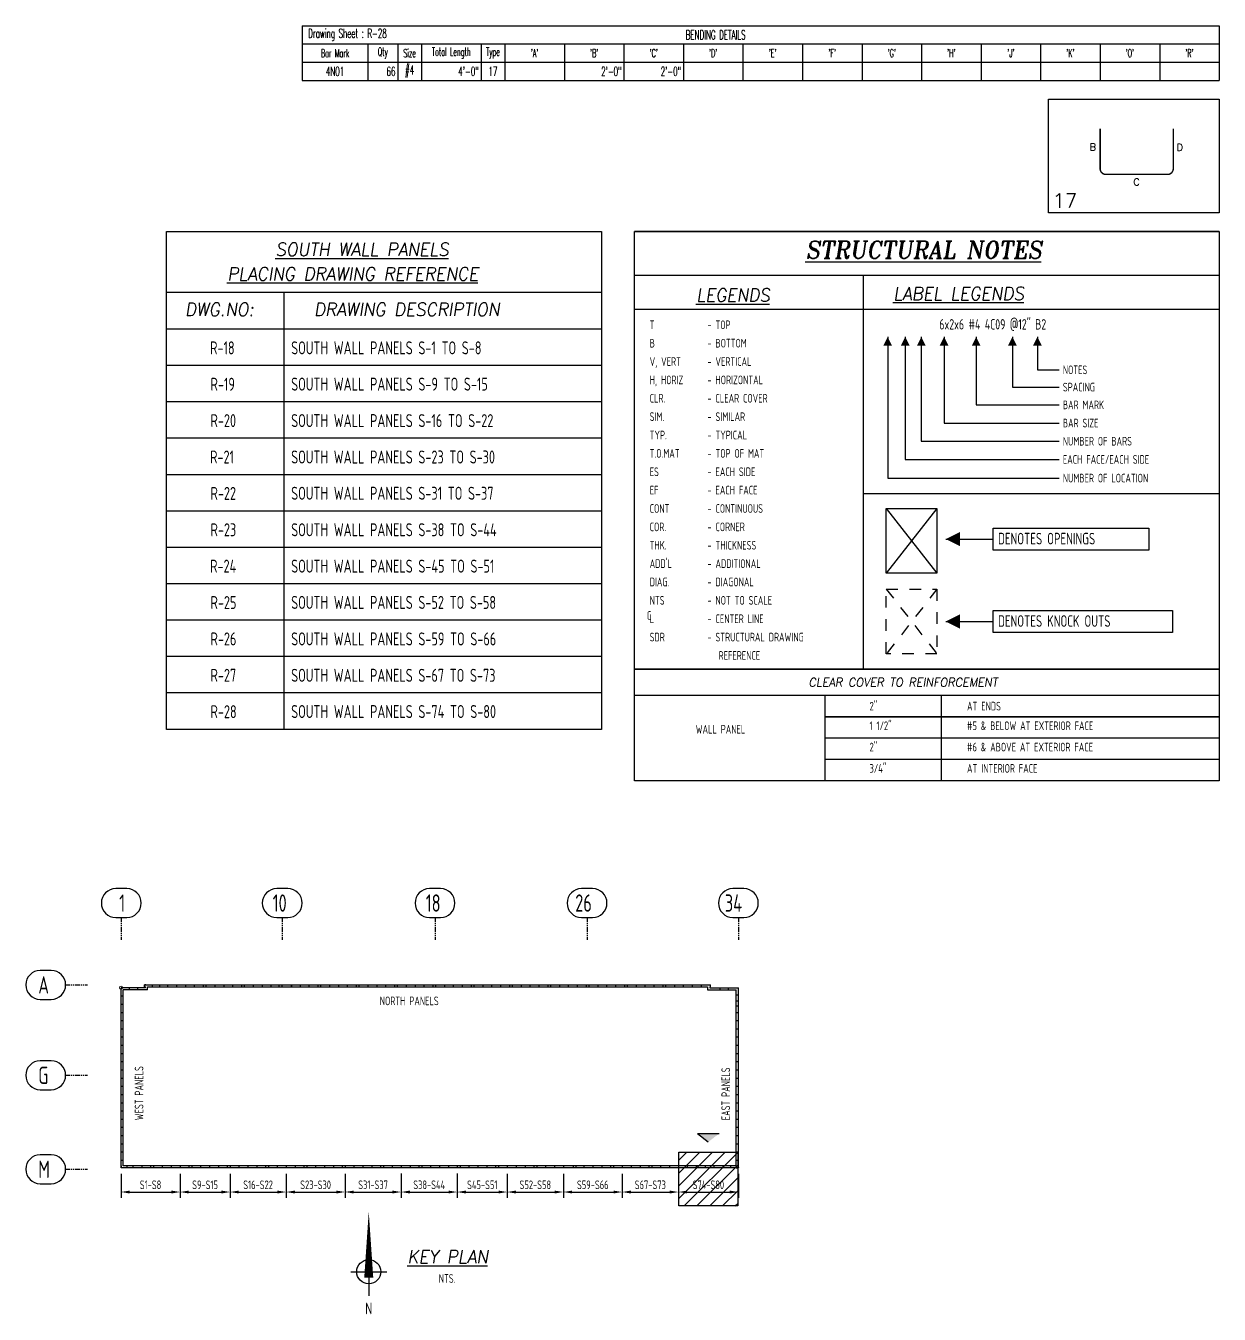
# Model space of a CAD drawing. Header units: inches. Extents: x -3675 to 38568, y -2433 to 4174.
# Drawn here: x 37394.9 to 37704.3, y 439.5 to 773.7 of the extents above; entities that cross this region are included whole.
import ezdxf
from ezdxf.enums import TextEntityAlignment as Align

# ---------------------------------------------------------------- set-up
doc = ezdxf.new("R2010")
doc.units = ezdxf.units.IN
doc.header["$MEASUREMENT"] = 0
doc.linetypes.add('HIDDEN', pattern=[6, 3, -3])
doc.linetypes.add('PHANTOM', pattern=[2.5, 1.25, -0.25, 0.25, -0.25, 0.25, -0.25])
doc.layers.get('0').update_dxf_attribs({"linetype": 'CONTINUOUS'})
doc.layers.get('Defpoints').update_dxf_attribs({"linetype": 'CONTINUOUS'})
for name, color, linetype in [('0-25', 7, 'CONTINUOUS'), ('0-25TEXT', 7, 'CONTINUOUS'), ('0-35', 3, 'CONTINUOUS'), ('0-35TEXT', 3, 'CONTINUOUS'), ('0-50', 10, 'CONTINUOUS'), ('50', 1, 'CONTINUOUS'), ('BAR-LBL', 2, 'CONTINUOUS'), ('BARLIST', 7, 'CONTINUOUS'), ('CADS-BAR-SKETCH', 7, 'CONTINUOUS'), ('GRID', 8, 'PHANTOM'), ('Hatch', 253, 'CONTINUOUS'), ('Hgblock', 7, 'CONTINUOUS'), ('hidden', 7, 'HIDDEN')]:
    doc.layers.add(name, color=color, linetype=linetype)
doc.layers.add('COVER', color=6, linetype='CONTINUOUS', lineweight=0, plot=False)
doc.styles.add('AR', font='ARCHQUIK.shx', dxfattribs={"width": 0.8})
doc.styles.add('ROMANS', font='romans.shx', dxfattribs={"width": 0.57})
doc.styles.add('ROMANT', font='romant')
doc.dimstyles.new('CADS_DIM_48', dxfattribs={"dimscale": 48, "dimtxt": 0.09375, "dimasz": 0.09375, "dimexe": 0.0625, "dimexo": 0.0625, "dimgap": 0.09375, "dimtad": 0, "dimtih": 1, "dimtoh": 1, "dimzin": 1, "dimdsep": 46, "dimlunit": 4, "dimtxsty": 'AR', "dimblk": 'CLOSED', "dimcen": 0.1875, "dimadec": 0, "dimazin": 0, "dimtfac": 1, "dimtofl": 0, "dimtmove": 0, "dimatfit": 1, "dimldrblk": 'DOTBLANK', "dimfxl": 1, "dimtzin": 0, "dimarcsym": 0})

# ---------------------------------------------------------------- blocks, each defined once
blk = doc.blocks.new('leadrblk')
blk.add_lwpolyline([(0, 0, 0, 1, 0), (1, 0, 1, 1, 0)], format="xyseb")
blk = doc.blocks.new('A$C2A293661')
at = {"layer": '0-35TEXT', "style": 'AR', "width": 0.8}
for s, p in [('C', (-0.72, 0.84)), ('L', (0, 0))]:
    blk.add_text(s, height=2.25, dxfattribs=at).set_placement(p)
blk = doc.blocks.new('*D1701')
at = {"layer": '0-35', "color": 0, "lineweight": -2, "transparency": 16777216}
for p, q in [((-80.28, -1.5), (-80.28, -7.75)), ((-64.96, -1.5), (-64.96, -7.75)), ((-78.03, -6.25), (-67.21, -6.25))]:
    blk.add_line(p, q, dxfattribs=at)
at = {"layer": '0-35', "color": 0, "transparency": 16777216}
for points in [[(-78.03, -5.88), (-78.03, -6.63), (-80.28, -6.25)], [(-67.21, -5.88), (-67.21, -6.63), (-64.96, -6.25)]]:
    blk.add_solid(points, dxfattribs=at)
at = {"layer": 'Defpoints', "color": 0, "transparency": 16777216}
for p in [(-80.28, 0), (-64.96, 0), (-64.96, -6.25)]:
    blk.add_point(p, dxfattribs=at)
at = {"layer": '0-35', "color": 0, "transparency": 16777216, "insert": (-72.62, -4.38), "char_height": 2.25, "attachment_point": 5, "style": 'AR'}
blk.add_mtext('S1-S8', dxfattribs=at)
blk = doc.blocks.new('_DotBlank')
at = {"layer": '0-35', "color": 0, "lineweight": -2}
blk.add_line((-0.5, 0), (-1, 0), dxfattribs=at)
blk.add_circle((0, 0), 0.5, dxfattribs=at)
blk = doc.blocks.new('*D1702')
at = {"layer": '0-35', "color": 0, "lineweight": -2, "transparency": 16777216}
for p, q in [((-64.96, -1.5), (-64.96, -7.75)), ((-52, -1.5), (-52, -7.75)), ((-62.71, -6.25), (-54.25, -6.25))]:
    blk.add_line(p, q, dxfattribs=at)
at = {"layer": '0-35', "color": 0, "transparency": 16777216}
for points in [[(-62.71, -5.88), (-62.71, -6.63), (-64.96, -6.25)], [(-54.25, -5.88), (-54.25, -6.63), (-52, -6.25)]]:
    blk.add_solid(points, dxfattribs=at)
at = {"layer": 'Defpoints', "color": 0, "transparency": 16777216}
for p in [(-64.96, 0), (-52, 0), (-52, -6.25)]:
    blk.add_point(p, dxfattribs=at)
at = {"layer": '0-35', "color": 0, "transparency": 16777216, "insert": (-58.48, -4.38), "char_height": 2.25, "attachment_point": 5, "style": 'AR'}
blk.add_mtext('S9-S15', dxfattribs=at)
blk = doc.blocks.new('*D1703')
at = {"layer": '0-35', "color": 0, "lineweight": -2, "transparency": 16777216}
for p, q in [((-52, -1.5), (-52, -7.75)), ((-37.45, -1.5), (-37.45, -7.75)), ((-49.75, -6.25), (-39.7, -6.25))]:
    blk.add_line(p, q, dxfattribs=at)
at = {"layer": '0-35', "color": 0, "transparency": 16777216}
for points in [[(-49.75, -5.88), (-49.75, -6.63), (-52, -6.25)], [(-39.7, -5.88), (-39.7, -6.63), (-37.45, -6.25)]]:
    blk.add_solid(points, dxfattribs=at)
at = {"layer": 'Defpoints', "color": 0, "transparency": 16777216}
for p in [(-52, 0), (-37.45, 0), (-37.45, -6.25)]:
    blk.add_point(p, dxfattribs=at)
at = {"layer": '0-35', "color": 0, "transparency": 16777216, "insert": (-44.73, -4.38), "char_height": 2.25, "attachment_point": 5, "style": 'AR'}
blk.add_mtext('S16-S22', dxfattribs=at)
blk = doc.blocks.new('*D1704')
at = {"layer": '0-35', "color": 0, "lineweight": -2, "transparency": 16777216}
for p, q in [((-37.45, -1.5), (-37.45, -7.75)), ((-22.19, -1.5), (-22.19, -7.75)), ((-35.2, -6.25), (-24.44, -6.25))]:
    blk.add_line(p, q, dxfattribs=at)
at = {"layer": '0-35', "color": 0, "transparency": 16777216}
for points in [[(-35.2, -5.88), (-35.2, -6.63), (-37.45, -6.25)], [(-24.44, -5.88), (-24.44, -6.63), (-22.19, -6.25)]]:
    blk.add_solid(points, dxfattribs=at)
at = {"layer": 'Defpoints', "color": 0, "transparency": 16777216}
for p in [(-37.45, 0), (-22.19, 0), (-22.19, -6.25)]:
    blk.add_point(p, dxfattribs=at)
at = {"layer": '0-35', "color": 0, "transparency": 16777216, "insert": (-29.82, -4.38), "char_height": 2.25, "attachment_point": 5, "style": 'AR'}
blk.add_mtext('S23-S30', dxfattribs=at)
blk = doc.blocks.new('*D1705')
at = {"layer": '0-35', "color": 0, "lineweight": -2, "transparency": 16777216}
for p, q in [((-22.19, -1.5), (-22.19, -7.75)), ((-7.63, -1.47), (-7.63, -7.75)), ((-19.94, -6.25), (-9.88, -6.25))]:
    blk.add_line(p, q, dxfattribs=at)
at = {"layer": '0-35', "color": 0, "transparency": 16777216}
for points in [[(-19.94, -5.88), (-19.94, -6.63), (-22.19, -6.25)], [(-9.88, -5.88), (-9.88, -6.63), (-7.63, -6.25)]]:
    blk.add_solid(points, dxfattribs=at)
at = {"layer": 'Defpoints', "color": 0, "transparency": 16777216}
for p in [(-22.19, 0), (-7.63, 0.03), (-7.63, -6.25)]:
    blk.add_point(p, dxfattribs=at)
at = {"layer": '0-35', "color": 0, "transparency": 16777216, "insert": (-14.91, -4.38), "char_height": 2.25, "attachment_point": 5, "style": 'AR'}
blk.add_mtext('S31-S37', dxfattribs=at)
blk = doc.blocks.new('*D1706')
at = {"layer": '0-35', "color": 0, "lineweight": -2, "transparency": 16777216}
for p, q in [((-7.63, -1.5), (-7.63, -7.75)), ((6.92, -1.43), (6.92, -7.75)), ((-5.38, -6.25), (4.67, -6.25))]:
    blk.add_line(p, q, dxfattribs=at)
at = {"layer": '0-35', "color": 0, "transparency": 16777216}
for points in [[(-5.38, -5.88), (-5.38, -6.63), (-7.63, -6.25)], [(4.67, -5.88), (4.67, -6.63), (6.92, -6.25)]]:
    blk.add_solid(points, dxfattribs=at)
at = {"layer": 'Defpoints', "color": 0, "transparency": 16777216}
for p in [(-7.63, 0), (6.92, 0.07), (6.92, -6.25)]:
    blk.add_point(p, dxfattribs=at)
at = {"layer": '0-35', "color": 0, "transparency": 16777216, "insert": (-0.35, -4.38), "char_height": 2.25, "attachment_point": 5, "style": 'AR'}
blk.add_mtext('S38-S44', dxfattribs=at)
blk = doc.blocks.new('*D1707')
at = {"layer": '0-35', "color": 0, "lineweight": -2, "transparency": 16777216}
for p, q in [((6.92, -1.5), (6.92, -7.75)), ((19.88, -1.5), (19.88, -7.75)), ((9.17, -6.25), (17.63, -6.25))]:
    blk.add_line(p, q, dxfattribs=at)
at = {"layer": '0-35', "color": 0, "transparency": 16777216}
for points in [[(9.17, -5.88), (9.17, -6.63), (6.92, -6.25)], [(17.63, -5.88), (17.63, -6.63), (19.88, -6.25)]]:
    blk.add_solid(points, dxfattribs=at)
at = {"layer": 'Defpoints', "color": 0, "transparency": 16777216}
for p in [(6.92, 0), (19.88, 0), (19.88, -6.25)]:
    blk.add_point(p, dxfattribs=at)
at = {"layer": '0-35', "color": 0, "transparency": 16777216, "insert": (13.4, -4.38), "char_height": 2.25, "attachment_point": 5, "style": 'AR'}
blk.add_mtext('S45-S51', dxfattribs=at)
blk = doc.blocks.new('*D1708')
at = {"layer": '0-35', "color": 0, "lineweight": -2, "transparency": 16777216}
for p, q in [((19.88, -1.5), (19.88, -7.75)), ((34.43, -1.5), (34.43, -7.75)), ((22.13, -6.25), (32.18, -6.25))]:
    blk.add_line(p, q, dxfattribs=at)
at = {"layer": '0-35', "color": 0, "transparency": 16777216}
for points in [[(22.13, -5.88), (22.13, -6.63), (19.88, -6.25)], [(32.18, -5.88), (32.18, -6.63), (34.43, -6.25)]]:
    blk.add_solid(points, dxfattribs=at)
at = {"layer": 'Defpoints', "color": 0, "transparency": 16777216}
for p in [(19.88, 0), (34.43, 0), (34.43, -6.25)]:
    blk.add_point(p, dxfattribs=at)
at = {"layer": '0-35', "color": 0, "transparency": 16777216, "insert": (27.16, -4.38), "char_height": 2.25, "attachment_point": 5, "style": 'AR'}
blk.add_mtext('S52-S58', dxfattribs=at)
blk = doc.blocks.new('*D1709')
at = {"layer": '0-35', "color": 0, "lineweight": -2, "transparency": 16777216}
for p, q in [((34.43, -1.5), (34.43, -7.75)), ((49.69, -1.5), (49.69, -7.75)), ((36.68, -6.25), (47.44, -6.25))]:
    blk.add_line(p, q, dxfattribs=at)
at = {"layer": '0-35', "color": 0, "transparency": 16777216}
for points in [[(36.68, -5.88), (36.68, -6.63), (34.43, -6.25)], [(47.44, -5.88), (47.44, -6.63), (49.69, -6.25)]]:
    blk.add_solid(points, dxfattribs=at)
at = {"layer": 'Defpoints', "color": 0, "transparency": 16777216}
for p in [(34.43, 0), (49.69, 0), (49.69, -6.25)]:
    blk.add_point(p, dxfattribs=at)
at = {"layer": '0-35', "color": 0, "transparency": 16777216, "insert": (42.06, -4.38), "char_height": 2.25, "attachment_point": 5, "style": 'AR'}
blk.add_mtext('S59-S66', dxfattribs=at)
blk = doc.blocks.new('*D1710')
at = {"layer": '0-35', "color": 0, "lineweight": -2, "transparency": 16777216}
for p, q in [((49.7, -1.5), (49.7, -7.75)), ((64.26, -1.5), (64.26, -7.75)), ((51.95, -6.25), (62.01, -6.25))]:
    blk.add_line(p, q, dxfattribs=at)
at = {"layer": '0-35', "color": 0, "transparency": 16777216}
for points in [[(51.95, -5.88), (51.95, -6.63), (49.7, -6.25)], [(62.01, -5.88), (62.01, -6.63), (64.26, -6.25)]]:
    blk.add_solid(points, dxfattribs=at)
at = {"layer": 'Defpoints', "color": 0, "transparency": 16777216}
for p in [(49.7, 0), (64.26, 0), (64.26, -6.25)]:
    blk.add_point(p, dxfattribs=at)
at = {"layer": '0-35', "color": 0, "transparency": 16777216, "insert": (56.98, -4.38), "char_height": 2.25, "attachment_point": 5, "style": 'AR'}
blk.add_mtext('S67-S73', dxfattribs=at)
blk = doc.blocks.new('*U528')
at = {"layer": 'Hgblock', "color": 3}
for p, q in [((-0.375, 0), (0.375, 0)), ((0, 0), (0, -0.5))]:
    blk.add_line(p, q, dxfattribs=at)
blk.add_lwpolyline([(0, 1.25, 0, 0.187, 0), (0, -0.125, 0.187, 0.187, 0)], format="xyseb", dxfattribs=at)
blk.add_circle((0, 0), 0.25, dxfattribs=at)
at = {"layer": 'Hgblock', "color": 3, "style": 'AR', "width": 0.8}
blk.add_text('N', height=0.244, dxfattribs=at).set_placement((0, -0.761), align=Align.MIDDLE)
blk = doc.blocks.new('*D1711')
at = {"layer": '0-35', "color": 0, "lineweight": -2, "transparency": 16777216}
for p, q in [((64.26, -1.5), (64.26, -7.75)), ((79.82, -1.5), (79.82, -7.75)), ((66.51, -6.25), (77.57, -6.25))]:
    blk.add_line(p, q, dxfattribs=at)
at = {"layer": '0-35', "color": 0, "transparency": 16777216}
for points in [[(66.51, -5.88), (66.51, -6.63), (64.26, -6.25)], [(77.57, -5.88), (77.57, -6.63), (79.82, -6.25)]]:
    blk.add_solid(points, dxfattribs=at)
at = {"layer": 'Defpoints', "color": 0, "transparency": 16777216}
for p in [(64.26, 0), (79.82, 0), (79.82, -6.25)]:
    blk.add_point(p, dxfattribs=at)
at = {"layer": '0-35', "color": 0, "transparency": 16777216, "insert": (72.04, -4.38), "char_height": 2.25, "attachment_point": 5, "style": 'AR'}
blk.add_mtext('S74-S80', dxfattribs=at)
blk = doc.blocks.new('*T1904')
at = {"layer": 'BARLIST', "color": 0, "linetype": 'ByBlock', "lineweight": -2, "transparency": 16777216}
for p, q in [((0, 0), (237.77, 0)), ((0, 0), (0, -14.23)), ((237.77, 0), (237.77, -14.23)), ((0, -4.72), (237.77, -4.72)), ((17.01, -4.72), (17.01, -14.23)), ((24.73, -4.72), (24.73, -14.23)), ((30.91, -4.72), (30.91, -14.23)), ((46.35, -4.72), (46.35, -14.23)), ((52.52, -4.72), (52.52, -14.23)), ((67.96, -4.72), (67.96, -14.23)), ((83.4, -4.72), (83.4, -14.23)), ((98.83, -4.72), (98.83, -14.23)), ((114.27, -4.72), (114.27, -14.23)), ((129.71, -4.72), (129.71, -14.23)), ((145.15, -4.72), (145.15, -14.23)), ((160.58, -4.72), (160.58, -14.23)), ((176.02, -4.72), (176.02, -14.23)), ((191.46, -4.72), (191.46, -14.23)), ((206.89, -4.72), (206.89, -14.23)), ((222.33, -4.72), (222.33, -14.23)), ((0, -9.45), (237.77, -9.45)), ((0, -14.23), (237.77, -14.23))]:
    blk.add_line(p, q, dxfattribs=at)
at = {"layer": 'BARLIST', "color": 0, "transparency": 16777216, "style": 'ROMANS'}
for s, insert, char_height, width, attachment_point in [(' Drawing Sheet : R-28', (0.59, -2.36), 2.3622, 97.6535, 4), ('BENDING DETAILS', (99.43, -2.36), 2.3622, 137.752, 4), ('Bar Mark', (8.5, -7.09), 2.126, 15.8268, 5), ('Qty', (20.87, -7.09), 2.126, 6.5433, 5), ('Size', (27.82, -7.09), 2.126, 4.9961, 5), ('Total Length', (38.63, -7.09), 2.126, 14.2559, 5), ('Type', (49.44, -7.09), 2.126, 4.9961, 5), ("'A'", (60.24, -7.09), 2.126, 14.2559, 5), ("'B'", (75.68, -7.09), 2.126, 14.2559, 5), ("'C'", (91.12, -7.09), 2.126, 14.2559, 5), ("'D'", (106.55, -7.09), 2.126, 14.2559, 5), ("'E'", (121.99, -7.09), 2.126, 14.2559, 5), ("'F'", (137.43, -7.09), 2.126, 14.2559, 5), ("'G'", (152.86, -7.09), 2.126, 14.2559, 5), ("'H'", (168.3, -7.09), 2.126, 14.2559, 5), ("'J'", (183.74, -7.09), 2.126, 14.2559, 5), ("'K'", (199.18, -7.09), 2.126, 14.2559, 5), ("'O'", (214.61, -7.09), 2.126, 14.2559, 5), ("'R'", (230.05, -7.09), 2.126, 14.2559, 5), ('#4', (27.82, -11.84), 2.362, 4.9961, 5), ('4N01', (8.5, -11.84), 2.362, 15.8268, 5), ('66', (24.14, -11.84), 2.362, 6.5433, 6), ('4\'-0"', (45.76, -11.84), 2.362, 14.2559, 6), ('17', (49.44, -11.84), 2.362, 4.9961, 5), ('2\'-0"', (82.81, -11.84), 2.362, 14.2559, 6), ('2\'-0"', (98.24, -11.84), 2.362, 14.2559, 6)]:
    blk.add_mtext(s, dxfattribs=dict(at, insert=insert, char_height=char_height, width=width, attachment_point=attachment_point))
blk = doc.blocks.new('17')
at = {"layer": 'CADS-BAR-SKETCH'}
blk.add_lwpolyline([(0, 0), (0, 1), (1.5, 1), (1.5, 0)], close=True, dxfattribs=at)
at = {"layer": 'CADS-BAR-SKETCH', "const_width": 0.0125}
blk.add_lwpolyline([(0.454, 0.741), (0.454, 0.388, 0.414214), (0.504, 0.338), (1.046, 0.338, 0.414214), (1.096, 0.388), (1.096, 0.741)], format="xyb", dxfattribs=at)
at = {"layer": 'CADS-BAR-SKETCH', "style": 'ROMANS'}
for s, height, p in [('B', 0.0625, (0.363, 0.547)), ('D', 0.0625, (1.125, 0.544)), ('C', 0.0625, (0.746, 0.24)), ('17', 0.125, (0.037, 0.045))]:
    blk.add_text(s, height=height, dxfattribs=at).set_placement(p)
blk = doc.blocks.new('*T1905')
at = {"layer": 'BARLIST', "color": 0, "transparency": 16777216, "xscale": 29.52755949857756, "yscale": 29.52755949857756, "zscale": 29.52755949857756}
blk.add_blockref('17', (0.3, -29.53, 0), dxfattribs=at)
blk = doc.blocks.new('A$C3BD73AC1')
at = {"layer": '0-35'}
for p, q in [((-73.88174, 47.5249), (-74.15242, 47.5249)), ((-74.15242, 47.5249), (72.54823, 47.5249)), ((-74.15242, 46.9563), (-74.15242, 47.5249)), ((-74.15242, 47.5249), (-74.15242, 46.9563)), ((-74.15242, 46.9563), (-73.95034, 46.9563)), ((-73.95034, 46.74068), (-73.95034, 46.9563)), ((-73.38174, 46.17208), (-73.38174, 46.9563)), ((-73.38174, 46.9563), (71.84985, 46.9563)), ((-51.34058, 47.5249), (-51.34058, 47.4563)), ((-49.03242, 47.5249), (-49.03242, 47.4563)), ((-48.32607, 47.5249), (-48.32607, 47.4563)), ((-46.01791, 47.5249), (-46.01791, 47.4563)), ((-43.70975, 47.5249), (-43.70975, 47.4563)), ((-41.40159, 47.5249), (-41.40159, 47.4563)), ((-39.31591, 47.5249), (-39.31591, 47.4563)), ((-38.60677, 47.5249), (-38.60677, 47.4563)), ((71.84985, 46.9563), (71.84985, 46.17208)), ((72.41845, 46.9563), (72.54823, 46.9563)), ((72.41845, 46.9563), (72.41845, 46.74068)), ((72.54823, 46.9563), (72.54823, 47.5249)), ((-80.27599, 46.74068), (-80.27599, 46.67208)), ((-73.95034, 46.74068), (-80.27599, 46.74068)), ((-80.27599, 46.67208), (-80.27599, 46.74068)), ((-80.27599, 46.74068), (-80.2074, 46.74068)), ((-80.27599, 0), (-80.27599, 46.74068)), ((-73.38174, 46.17208), (-79.7074, 46.17208)), ((-79.7074, 0.5686), (-79.7074, 46.17208)), ((71.84985, 46.17208), (79.24643, 46.17208)), ((72.41845, 46.74068), (79.81502, 46.74068)), ((79.24643, 0.5686), (79.24643, 46.17208)), ((79.81502, 0), (79.81502, 46.74068)), ((79.81502, 0), (-80.27599, 0)), ((79.24643, 0.5686), (-79.7074, 0.5686)), ((-52.70945, 0.0686), (-52.70945, 0)), ((-52.0031, 0.0686), (-52.0031, 0)), ((-49.69494, 0.0686), (-49.69494, 0)), ((-47.38678, 0.0686), (-47.38678, 0)), ((-45.07862, 0.0686), (-45.07862, 0)), ((-42.77046, 0.0686), (-42.77046, 0)), ((-42.06411, 0.0686), (-42.06411, 0)), ((-39.75595, 0.0686), (-39.75595, 0)), ((79.24643, 0), (79.81502, 0))]:
    blk.add_line(p, q, dxfattribs=at)
at = {"layer": '0-50'}
for points in [[(-78.78978, 72.446), (-81.62501, 72.446, 1), (-81.62501, 64.946), (-78.78978, 64.946, 1)], [(-37.05055, 72.446), (-39.88578, 72.446, 1), (-39.88578, 64.946), (-37.05055, 64.946, 1)], [(2.56629, 72.446), (-0.26894, 72.446, 1), (-0.26894, 64.946), (2.56629, 64.946, 1)], [(41.98727, 72.446), (39.15204, 72.446, 1), (39.15204, 64.946), (41.98727, 64.946, 1)], [(81.23264, 72.446), (78.39741, 72.446, 1), (78.39741, 64.946), (81.23264, 64.946, 1)], [(-98.39008, 51.21425), (-101.22531, 51.21425, 1), (-101.22531, 43.71425), (-98.39008, 43.71425, 1)], [(-98.39008, 27.7785), (-101.22531, 27.7785, 1), (-101.22531, 20.2785), (-98.39008, 20.2785, 1)], [(-98.39008, 3.40573), (-101.22531, 3.40573, 1), (-101.22531, -4.09427), (-98.39008, -4.09427, 1)]]:
    blk.add_lwpolyline(points, format="xyb", close=True, dxfattribs=at)
at = {"layer": '50'}
for p, q in [((-72.24218, 47.5249), (-72.24218, 46.9563)), ((-72.24193, 47.5249), (-72.24193, 46.9563)), ((-70.33422, 47.5249), (-70.33422, 46.9563)), ((-70.33422, 47.5249), (-70.33422, 46.9563)), ((-68.20404, 47.5249), (-68.20404, 46.9563)), ((-68.20404, 47.5249), (-68.20404, 46.9563)), ((-65.89589, 47.5249), (-65.89589, 46.9563)), ((-63.58773, 47.5249), (-63.58773, 46.9563)), ((-61.27957, 47.5249), (-61.27957, 46.9563)), ((-58.97141, 47.5249), (-58.97141, 46.9563)), ((-58.26506, 47.5249), (-58.26506, 46.9563)), ((-55.9569, 47.5249), (-55.9569, 46.9563)), ((-53.64874, 47.5249), (-53.64874, 46.9563)), ((-51.34058, 47.5249), (-51.34058, 46.9563)), ((-49.03242, 47.5249), (-49.03242, 46.9563)), ((-48.32607, 47.5249), (-48.32607, 46.9563)), ((-46.01791, 47.5249), (-46.01791, 46.9563)), ((-43.70975, 47.5249), (-43.70975, 46.9563)), ((-41.40159, 47.5249), (-41.40159, 46.9563)), ((-39.31591, 47.5249), (-39.31591, 46.9563)), ((-38.60677, 47.5249), (-38.60677, 46.9563)), ((-36.07336, 47.5249), (-36.07336, 46.9563)), ((-36.07336, 46.9563), (-36.07336, 47.5249)), ((-33.7652, 46.9563), (-33.7652, 47.5249)), ((-31.45704, 46.9563), (-31.45704, 47.5249)), ((-29.14888, 46.9563), (-29.14888, 47.5249)), ((-28.44253, 46.9563), (-28.44253, 47.5249)), ((-26.13437, 46.9563), (-26.13437, 47.5249)), ((-23.82621, 46.9563), (-23.82621, 47.5249)), ((-21.51805, 46.9563), (-21.51805, 47.5249)), ((-19.2099, 46.9563), (-19.2099, 47.5249)), ((-18.50354, 46.9563), (-18.50354, 47.5249)), ((-16.19538, 46.9563), (-16.19538, 47.5249)), ((-13.88723, 46.9563), (-13.88723, 47.5249)), ((-11.57907, 46.9563), (-11.57907, 47.5249)), ((-9.27091, 46.9563), (-9.27091, 47.5249)), ((-8.56456, 46.9563), (-8.56456, 47.5249)), ((-6.2564, 46.9563), (-6.2564, 47.5249)), ((-3.95287, 46.9563), (-3.95287, 47.5249)), ((-1.64935, 46.9563), (-1.64935, 47.5249)), ((0.65881, 46.9563), (0.65881, 47.5249)), ((1.36516, 46.9563), (1.36516, 47.5249)), ((3.67332, 46.9563), (3.67332, 47.5249)), ((5.98148, 46.9563), (5.98148, 47.5249)), ((8.28964, 46.9563), (8.28964, 47.5249)), ((10.5978, 46.9563), (10.5978, 47.5249)), ((11.30415, 46.9563), (11.30415, 47.5249)), ((13.61231, 46.9563), (13.61231, 47.5249)), ((15.92047, 46.9563), (15.92047, 47.5249)), ((18.22863, 46.9563), (18.22863, 47.5249)), ((20.53679, 46.9563), (20.53679, 47.5249)), ((21.24314, 46.9563), (21.24314, 47.5249)), ((23.5513, 46.9563), (23.5513, 47.5249)), ((25.85946, 46.9563), (25.85946, 47.5249)), ((28.16761, 46.9563), (28.16761, 47.5249)), ((30.47577, 46.9563), (30.47577, 47.5249)), ((31.18213, 46.9563), (31.18213, 47.5249)), ((33.49028, 46.9563), (33.49028, 47.5249)), ((35.80122, 46.9563), (35.80122, 47.5249)), ((38.11216, 46.9563), (38.11216, 47.5249)), ((40.42032, 46.9563), (40.42032, 47.5249)), ((41.12668, 46.9563), (41.12668, 47.5249)), ((43.43483, 46.9563), (43.43483, 47.5249)), ((45.74299, 46.9563), (45.74299, 47.5249)), ((48.05115, 46.9563), (48.05115, 47.5249)), ((50.35931, 46.9563), (50.35931, 47.5249)), ((51.06566, 46.9563), (51.06566, 47.5249)), ((53.37382, 46.9563), (53.37382, 47.5249)), ((55.68198, 46.9563), (55.68198, 47.5249)), ((57.99014, 46.9563), (57.99014, 47.5249)), ((60.2983, 46.9563), (60.2983, 47.5249)), ((61.00465, 46.9563), (61.00465, 47.5249)), ((63.31281, 46.9563), (63.31281, 47.5249)), ((65.62097, 46.9563), (65.62097, 47.5249)), ((67.92913, 46.9563), (67.92913, 47.5249)), ((70.23729, 46.9563), (70.23729, 47.5249)), ((-80.27599, 44.6105), (-79.7074, 44.6105)), ((-78.14303, 46.74068), (-78.14303, 46.17208)), ((-76.01285, 46.74068), (-76.01285, 46.17208)), ((74.99746, 46.74068), (74.99746, 46.17208)), ((77.12764, 46.74068), (77.12764, 46.17208)), ((79.24643, 44.89326), (79.81502, 44.89326)), ((79.74643, 44.89326), (79.74643, 44.82466)), ((79.74643, 44.82466), (79.74643, 44.89326)), ((-80.27599, 42.48032), (-79.7074, 42.48032)), ((-80.27599, 40.35014), (-79.7074, 40.35014)), ((79.24643, 43.32012), (79.81502, 43.32012)), ((79.24643, 42.02339), (79.81502, 42.02339)), ((79.24643, 40.35014), (79.81502, 40.35014)), ((-80.27599, 38.21996), (-79.7074, 38.21996)), ((79.24643, 38.21996), (79.81502, 38.21996)), ((-80.27599, 36.08978), (-79.7074, 36.08978)), ((-80.27599, 33.9596), (-79.7074, 33.9596)), ((79.24643, 36.08978), (79.81502, 36.08978)), ((79.24643, 33.9596), (79.81502, 33.9596)), ((-80.27599, 31.82942), (-79.7074, 31.82942)), ((79.24643, 31.82942), (79.81502, 31.82942)), ((-80.27599, 29.69924), (-79.7074, 29.69924)), ((-80.27599, 27.56906), (-79.7074, 27.56906)), ((79.24643, 29.69924), (79.81502, 29.69924)), ((79.24643, 27.56906), (79.81502, 27.56906)), ((-80.27599, 25.43888), (-79.7074, 25.43888)), ((79.24643, 25.43888), (79.81502, 25.43888)), ((-80.27599, 23.3087), (-79.7074, 23.3087)), ((-80.27599, 21.17852), (-79.7074, 21.17852)), ((79.24643, 23.3087), (79.81502, 23.3087)), ((79.24643, 21.17852), (79.81502, 21.17852)), ((-80.27599, 19.04834), (-79.7074, 19.04834)), ((-80.27599, 16.91816), (-79.7074, 16.91816)), ((79.24643, 19.04834), (79.81502, 19.04834)), ((79.24643, 16.91816), (79.81502, 16.91816)), ((-80.27599, 14.78798), (-79.7074, 14.78798)), ((79.24643, 14.78798), (79.81502, 14.78798)), ((-80.27599, 12.65779), (-79.7074, 12.65779)), ((-80.27599, 10.52761), (-79.7074, 10.52761)), ((79.24643, 12.65779), (79.81502, 12.65779)), ((79.24643, 10.52761), (79.81502, 10.52761)), ((-80.27599, 8.39743), (-79.7074, 8.39743)), ((79.24643, 8.39743), (79.81502, 8.39743)), ((-80.27599, 6.26725), (-79.7074, 6.26725)), ((-80.27599, 4.13707), (-79.7074, 4.13707)), ((79.24643, 6.26725), (79.81502, 6.26725)), ((79.24643, 4.13707), (79.81502, 4.13707)), ((-80.27599, 2.00689), (-79.7074, 2.00689)), ((-80.27599, 0.5686), (-80.27599, 0)), ((-78.74278, 0.5686), (-78.74278, 0)), ((-77.20957, 0.5686), (-77.20957, 0)), ((-74.90141, 0.5686), (-74.90141, 0)), ((-72.59325, 0.5686), (-72.59325, 0)), ((-71.8869, 0.5686), (-71.8869, 0)), ((-69.57874, 0.5686), (-69.57874, 0)), ((-67.26476, 0.5686), (-67.26476, 0)), ((-64.9566, 0.5686), (-64.9566, 0)), ((-62.64844, 0.5686), (-62.64844, 0)), ((-61.94209, 0.5686), (-61.94209, 0)), ((-59.63393, 0.5686), (-59.63393, 0)), ((-57.32577, 0.5686), (-57.32577, 0)), ((-55.01761, 0.5686), (-55.01761, 0)), ((-52.70945, 0.5686), (-52.70945, 0)), ((-52.0031, 0.5686), (-52.0031, 0)), ((-49.69494, 0.5686), (-49.69494, 0)), ((-47.38678, 0.5686), (-47.38678, 0)), ((-45.07862, 0.5686), (-45.07862, 0)), ((-42.77046, 0.5686), (-42.77046, 0)), ((-42.06411, 0.5686), (-42.06411, 0)), ((-39.75595, 0.5686), (-39.75595, 0)), ((-37.44779, 0.5686), (-37.44779, 0)), ((-35.13963, 0.5686), (-35.13963, 0)), ((-32.83147, 0.5686), (-32.83147, 0)), ((-32.12512, 0.5686), (-32.12512, 0)), ((-29.81696, 0.5686), (-29.81696, 0)), ((-27.5088, 0.5686), (-27.5088, 0)), ((-25.20065, 0.5686), (-25.20065, 0)), ((-22.89249, 0.5686), (-22.89249, 0)), ((-22.18613, 0.5686), (-22.18613, 0)), ((-19.87798, 0.5686), (-19.87798, 0)), ((-17.56982, 0.5686), (-17.56982, 0)), ((-15.26166, 0.5686), (-15.26166, 0)), ((-12.9535, 0.5686), (-12.9535, 0)), ((-12.24715, 0.5686), (-12.24715, 0)), ((-9.93899, 0.5686), (-9.93899, 0)), ((-7.63083, 0.5686), (-7.63083, 0)), ((-5.32267, 0.5686), (-5.32267, 0)), ((-3.01451, 0.5686), (-3.01451, 0)), ((-2.30816, 0.5686), (-2.30816, 0)), ((0, 0.5686), (0, 0)), ((2.30816, 0.5686), (2.30816, 0)), ((4.61632, 0.5686), (4.61632, 0)), ((6.92448, 0.5686), (6.92448, 0)), ((7.63083, 0.5686), (7.63083, 0)), ((9.93899, 0.5686), (9.93899, 0)), ((12.24715, 0.5686), (12.24715, 0)), ((14.55531, 0.5686), (14.55531, 0)), ((16.86346, 0.5686), (16.86346, 0)), ((17.56982, 0.5686), (17.56982, 0)), ((19.87798, 0.5686), (19.87798, 0)), ((22.18613, 0.5686), (22.18613, 0)), ((24.49429, 0.5686), (24.49429, 0)), ((26.80245, 0.5686), (26.80245, 0)), ((27.5088, 0.5686), (27.5088, 0)), ((29.81696, 0.5686), (29.81696, 0)), ((32.12512, 0.5686), (32.12512, 0)), ((34.43328, 0.5686), (34.43328, 0)), ((36.96669, 0.5686), (36.96669, 0)), ((37.67305, 0.5686), (37.67305, 0)), ((39.76151, 0.5686), (39.76151, 0)), ((42.06967, 0.5686), (42.06967, 0)), ((44.37783, 0.5686), (44.37783, 0)), ((46.68599, 0.5686), (46.68599, 0)), ((47.39234, 0.5686), (47.39234, 0)), ((49.7005, 0.5686), (49.7005, 0)), ((52.00866, 0.5686), (52.00866, 0)), ((54.31682, 0.5686), (54.31682, 0)), ((56.62498, 0.5686), (56.62498, 0)), ((57.33133, 0.5686), (57.33133, 0)), ((59.63949, 0.5686), (59.63949, 0)), ((61.94765, 0.5686), (61.94765, 0)), ((64.25581, 0.5686), (64.25581, 0)), ((66.56396, 0.5686), (66.56396, 0)), ((68.87212, 0.5686), (68.87212, 0)), ((71.18028, 0.5686), (71.18028, 0)), ((73.48844, 0.5686), (73.48844, 0)), ((75.7966, 0.5686), (75.7966, 0)), ((77.8072, 0.5686), (77.8072, 0)), ((79.24643, 2.00689), (79.81502, 2.00689)), ((79.81502, 0.0686), (79.81502, 0))]:
    blk.add_line(p, q, dxfattribs=at)
at = {"layer": 'COVER'}
blk.add_circle((-80.27599, 46.74068), 0.4082, dxfattribs=at)
at = {"layer": 'GRID', "lineweight": -3}
for points in [[(-80.2074, 64.946), (-80.2074, 59.19902)], [(-38.46816, 64.946), (-38.46816, 59.19902)], [(1.14868, 64.946), (1.14868, 59.19902)], [(40.56965, 64.946), (40.56965, 59.19902)], [(79.81502, 64.946), (79.81502, 59.19902)], [(79.81502, 64.946), (79.81502, 59.19902)], [(-94.69217, 47.49519), (-88.9452, 47.49519)], [(-94.69217, 24.05945), (-88.9452, 24.05945)], [(-94.69217, -0.31333), (-88.9452, -0.31333)]]:
    blk.add_lwpolyline(points, dxfattribs=at)
at = {"layer": 'BARLIST', "xscale": 12.5, "yscale": 12.5, "zscale": 12.5}
blk.add_blockref('*U528', (-16.03567, -26.92361), dxfattribs=at)
at = {"color": 7, "linetype": 'Continuous', "style": 'ROMANT', "oblique": 9, "width": 0.95}
blk.add_text('%%UKEY PLAN', height=3.375, dxfattribs=at).set_placement((4.46214, -24.73574), align=Align.CENTER)
at = {"layer": '0-35TEXT', "style": 'AR', "width": 0.8}
for s, p in [('NORTH PANELS', (-13.16864, 42.19966)), ('NTS.', (2.12659, -29.81294))]:
    blk.add_text(s, height=2.25, dxfattribs=at).set_placement(p)
for s, p in [('WEST PANELS', (-74.4725, 12.36756)), ('EAST PANELS', (77.66391, 12.36756))]:
    blk.add_text(s, height=2.25, rotation=90, dxfattribs=at).set_placement(p)
at = {"layer": '0-50', "style": 'AR', "width": 0.8}
for s, p in [('1', (-80.73349, 66.44406)), ('10', (-40.94994, 66.44406)), ('18', (-1.2604, 66.44406)), ('26', (37.5089, 66.44406)), ('34', (76.31642, 66.44406)), ('A', (-101.72596, 45.21231)), ('G', (-101.72596, 21.77656)), ('M', (-101.72596, -2.59621))]:
    blk.add_text(s, height=4.5, dxfattribs=at).set_placement(p)
at = {"layer": '0-35'}
for base, p1, p2, text, picture, middle in [((-64.9566, -6.25348), (-80.27599, 0), (-64.9566, 0), 'S1-S8', '*D1701', (-72.61629, -6.25348)), ((-52.0031, -6.25348), (-64.9566, 0), (-52.0031, 0), 'S9-S15', '*D1702', (-58.47985, -6.25348)), ((-37.44779, -6.25348), (-52.0031, 0), (-37.44779, 0), 'S16-S22', '*D1703', (-44.72544, -6.25348)), ((-22.18613, -6.25348), (-37.44779, 0), (-22.18613, 0), 'S23-S30', '*D1704', (-29.81696, -6.25348)), ((-7.63083, -6.25348), (-22.18613, 0), (-7.63083, 0.0343), 'S31-S37', '*D1705', (-14.90848, -6.25348)), ((6.92448, -6.25348), (-7.63083, 0), (6.92448, 0.0686), 'S38-S44', '*D1706', (-0.35318, -6.25348)), ((19.87798, -6.25348), (6.92448, 0), (19.87798, 0), 'S45-S51', '*D1707', (13.40123, -6.25348)), ((34.43328, -6.25348), (19.87798, 0), (34.43328, 0), 'S52-S58', '*D1708', (27.15563, -6.25348)), ((49.69494, -6.25348), (34.43328, 0), (49.69494, 0), 'S59-S66', '*D1709', (42.06411, -6.25348)), ((64.25581, -6.25348), (49.7005, 0), (64.25581, 0), 'S67-S73', '*D1710', (56.97815, -6.25348)), ((79.81502, -6.25348), (64.25581, 0), (79.81502, 0), 'S74-S80', '*D1711', (72.03541, -6.25348))]:
    dim = blk.add_linear_dim(base=base, p1=p1, p2=p2, text=text, dimstyle='CADS_DIM_48', override={"dimscale": 24, "dimgap": 0.03125, "dimtad": 1, "dimtih": 0, "dimtoh": 0, "dimdec": 4, "dimtdec": 4}, dxfattribs=at)
    dim.commit()
    dim.dimension.update_dxf_attribs({"geometry": picture, "text_midpoint": middle, "dimtype": 128})

msp = doc.modelspace()

# ---------------------------------------------------------------- hatches: boundary and pattern name
at = {"layer": '0-25TEXT'}
msp.add_hatch(color=256, dxfattribs=at).paths.add_polyline_path([(37574.63465, 486.38438), (37571.82222, 484.22443), (37569.00979, 486.38438)])
at = {"layer": 'Hatch'}
h = msp.add_hatch(dxfattribs=at)
h.set_pattern_fill('ANSI31', color=256, scale=18.75)
h.set_pattern_definition([(45, (27454.6557, -160.3323), (-1.6572815, 1.6572815), [])])
h.paths.add_polyline_path([(37579.48191, 467.63071), (37564.16252, 467.63071), (37564.16252, 481.607), (37579.48191, 481.607)])

# ---------------------------------------------------------------- linework, layer by layer
at = {"layer": '0-25'}
for points in [[(37631.14262, 648.56411), (37618.00375, 631.76777)], [(37618.00375, 648.56411), (37631.14262, 631.76777)]]:
    msp.add_lwpolyline(points, dxfattribs=at)
at = {"layer": '0-25TEXT'}
for q in [(37574.63465, 486.38438), (37571.82222, 484.22443)]:
    msp.add_line((37569.00979, 486.38438), q, dxfattribs=at)
for points in [[(37618.36413, 693.01895), (37618.36413, 656.41001), (37662.78816, 656.41001)], [(37622.91473, 693.01895), (37622.91473, 661.24799), (37662.78816, 661.24799)], [(37627.07815, 693.01895), (37627.07815, 665.9667), (37662.78816, 665.9667)], [(37632.98428, 693.01895), (37632.98428, 670.6854), (37662.78816, 670.6854)], [(37641.31111, 693.01895), (37641.31111, 675.4041), (37662.78816, 675.4041)], [(37650.70289, 693.01895), (37650.70289, 680.00358), (37662.78816, 680.00358)], [(37657.18996, 693.01895), (37657.18996, 684.48378), (37662.78816, 684.48378)], [(37633.40151, 640.59179), (37645.7021, 640.59179)], [(37633.40151, 619.21486), (37645.7021, 619.21486)], [(37633.40151, 619.21486), (37645.7021, 619.21486)]]:
    msp.add_lwpolyline(points, dxfattribs=at)
at = {"layer": '0-35'}
for points in [[(37618.00375, 648.56411), (37631.14262, 648.56411), (37631.14262, 631.76777), (37618.00375, 631.76777)], [(37579.48191, 467.63071), (37564.16252, 467.63071), (37564.16252, 481.607), (37579.48191, 481.607)]]:
    msp.add_lwpolyline(points, close=True, dxfattribs=at)
at = {"layer": '0-35', "color": 1}
for points in [[(37552.66984, 577.92635), (37552.66984, 606.80945), (37704.33518, 606.80945), (37704.33518, 577.92635)], [(37602.06692, 594.50338), (37704.33518, 594.50338)], [(37704.33518, 594.50338), (37602.06692, 594.50338)], [(37704.33518, 588.9777), (37602.06692, 588.9777)], [(37704.33518, 583.45202), (37602.06692, 583.45202)], [(37704.33518, 577.92635), (37552.66984, 577.92635)]]:
    msp.add_lwpolyline(points, dxfattribs=at)
at = {"layer": '0-50'}
for p, q in [((37704.33518, 720.40446), (37552.66984, 720.40446)), ((37704.33518, 708.96775), (37552.66984, 708.96775)), ((37611.98961, 708.96775), (37611.98961, 606.80945)), ((37544.14335, 704.54174), (37431.34009, 704.54174)), ((37461.82645, 591.24136), (37461.82645, 704.54174)), ((37704.33518, 700.17628), (37552.66984, 700.17628)), ((37544.14335, 695.03847), (37431.34009, 695.03847)), ((37544.14335, 685.60237), (37431.34009, 685.60237)), ((37544.14335, 676.16627), (37431.34009, 676.16627)), ((37544.14335, 666.73017), (37431.34009, 666.73017)), ((37544.14335, 657.29407), (37431.34009, 657.29407)), ((37704.33518, 652.36394), (37611.98961, 652.36394)), ((37544.14335, 647.85796), (37431.34009, 647.85796)), ((37544.14335, 638.42186), (37431.34009, 638.42186)), ((37544.14335, 628.98576), (37431.34009, 628.98576)), ((37544.14335, 619.54966), (37431.34009, 619.54966)), ((37544.14335, 610.11356), (37431.34009, 610.11356)), ((37704.33518, 606.80945), (37552.66984, 606.80945)), ((37704.33518, 606.80945), (37552.66984, 606.80945)), ((37544.14335, 600.67746), (37431.34009, 600.67746)), ((37704.33518, 600.02905), (37552.66984, 600.02905)), ((37602.06692, 600.02905), (37602.06692, 577.92635)), ((37632.19947, 600.02905), (37632.19947, 577.92635))]:
    msp.add_line(p, q, dxfattribs=at)
for points in [[(37431.34009, 591.24136), (37431.34009, 720.40446), (37544.14335, 720.40446), (37544.14335, 591.24136)], [(37552.66984, 606.80945), (37552.66984, 720.40446), (37704.33518, 720.40446), (37704.33518, 606.80945)], [(37645.7021, 643.42861), (37686.09678, 643.42861), (37686.09678, 637.75496), (37645.7021, 637.75496)], [(37645.7021, 622.05168), (37692.19325, 622.05168), (37692.19325, 616.37804), (37645.7021, 616.37804)]]:
    msp.add_lwpolyline(points, close=True, dxfattribs=at)
at = {"layer": 'hidden'}
msp.add_lwpolyline([(37618.00375, 627.61303), (37631.14262, 627.61303), (37631.14262, 610.81669), (37618.00375, 610.81669)], close=True, dxfattribs=at)
for points in [[(37631.14262, 627.61303), (37618.00375, 610.81669)], [(37618.00375, 627.61303), (37631.14262, 610.81669)]]:
    msp.add_lwpolyline(points, dxfattribs=at)

# ---------------------------------------------------------------- block references
for name, p in [('*T1904', (37466.56746, 773.7228, 0)), ('*T1905', (37659.74856, 754.71267, 0))]:
    msp.add_blockref(name, p)
at = {"layer": '0-25TEXT', "xscale": 2.249574803150615, "yscale": 0.9002834645671101, "zscale": 1.2, "rotation": 270.0000046056895}
for p in [(37618.36413, 693.01895), (37622.91473, 693.01895), (37627.07815, 693.01895), (37632.98428, 693.01895), (37641.31111, 693.01895), (37650.70289, 693.01895), (37657.18996, 693.01895)]:
    msp.add_blockref('leadrblk', p, dxfattribs=at)
at = {"layer": '0-25TEXT', "xscale": 3.749291338582678, "yscale": 1.500472440944882, "zscale": 0.5}
for p in [(37633.40151, 640.59179), (37633.40151, 619.21486)]:
    msp.add_blockref('leadrblk', p, dxfattribs=at)
at = {"layer": '0-35'}
msp.add_blockref('A$C2A293661', (37556.63999, 618.8108), dxfattribs=at)
at = {"layer": 'BAR-LBL'}
msp.add_blockref('A$C3BD73AC1', (37499.82816, 477.49558), dxfattribs=at)

# ---------------------------------------------------------------- texts
at = {"linetype": 'Continuous', "style": 'ROMANT', "oblique": 9, "width": 0.95}
for s, height, p in [('%%USOUTH WALL PANELS', 3.375, (37459.61468, 714.02872)), ('%%UPLACING DRAWING REFERENCE', 3.375, (37447.09255, 707.69245)), ('DWG.NO:', 3.375, (37436.134, 698.46023)), ('DRAWING DESCRIPTION', 3.375, (37469.61375, 698.46023)), ('CLEAR COVER TO REINFORCEMENT', 2.25, (37597.8477, 602.32492))]:
    msp.add_text(s, height=height, dxfattribs=at).set_placement(p)
for s, height, p in [('%%USTRUCTURAL NOTES', 4.5, (37627.72015, 713.36514)), ('%%ULEGENDS', 3.375, (37578.28761, 702.17975)), ('%%ULABEL LEGENDS', 3.375, (37636.76736, 702.58426))]:
    msp.add_text(s, height=height, dxfattribs=at).set_placement(p, align=Align.CENTER)
at = {"layer": '0-35', "style": 'AR', "width": 0.8}
for s, p in [('R-18', (37442.66432, 688.49768)), ('SOUTH WALL PANELS S-1 TO S-8', (37463.67409, 688.49768)), ('R-19', (37442.76728, 679.06158)), ('SOUTH WALL PANELS S-9 TO S-15', (37463.67409, 679.09516)), ('R-20', (37442.76728, 669.62548)), ('SOUTH WALL PANELS S-16 TO S-22', (37463.67409, 669.62548)), ('R-21', (37442.66432, 660.18938)), ('SOUTH WALL PANELS S-23 TO S-30', (37463.67409, 660.18938)), ('R-22', (37442.76728, 650.75328)), ('SOUTH WALL PANELS S-31 TO S-37', (37463.67409, 650.78686)), ('R-23', (37442.76728, 641.31718)), ('SOUTH WALL PANELS S-38 TO S-44', (37463.67409, 641.31718)), ('R-24', (37442.66432, 631.88107)), ('SOUTH WALL PANELS S-45 TO S-51', (37463.67409, 631.88107)), ('R-25', (37442.76728, 622.44497)), ('SOUTH WALL PANELS S-52 TO S-58', (37463.67409, 622.47856)), ('R-26', (37442.76728, 613.00887)), ('SOUTH WALL PANELS S-59 TO S-66', (37463.67409, 613.00887)), ('R-27', (37442.76728, 603.57277)), ('SOUTH WALL PANELS S-67 TO S-73', (37463.67409, 603.57277)), ('R-28', (37442.76728, 594.13667)), ('SOUTH WALL PANELS S-74 TO S-80', (37463.67409, 594.17026))]:
    msp.add_text(s, height=3.375, dxfattribs=at).set_placement(p)
at = {"layer": '0-35TEXT', "style": 'AR', "width": 0.8}
for s, height, p in [('T', 2.25, (37556.63999, 695.03928)), ('- TOP', 2.25, (37571.6182, 695.03928)), ('B', 2.25, (37556.63999, 690.275)), ('- BOTTOM', 2.25, (37571.6182, 690.275)), ('V, VERT', 2.25, (37556.63999, 685.51072)), ('- VERTICAL', 2.25, (37571.6182, 685.51072)), ('NOTES', 2.25, (37663.78816, 683.35878)), ('H, HORIZ', 2.25, (37556.63999, 680.74644)), ('- HORIZONTAL', 2.25, (37571.6182, 680.74644)), ('SPACING', 2.25, (37663.78816, 678.87858)), ('CLR.', 2.25, (37556.63999, 675.98216)), ('- CLEAR COVER', 2.25, (37571.6182, 675.98216)), ('BAR MARK', 2.25, (37663.78816, 674.2791)), ('SIM.', 2.25, (37556.63999, 671.21788)), ('- SIMILAR', 2.25, (37571.6182, 671.21788)), ('BAR SIZE', 2.25, (37663.78816, 669.5604)), ('TYP.', 2.25, (37556.63999, 666.4536)), ('- TYPICAL', 2.25, (37571.6182, 666.4536)), ('NUMBER OF BARS', 2.25, (37663.78816, 664.8417)), ('T.O.MAT', 2.25, (37556.63999, 661.68932)), ('- TOP OF MAT', 2.25, (37571.6182, 661.68932)), ('EACH FACE/EACH SIDE', 2.25, (37663.78816, 660.12299)), ('ES', 2.25, (37556.63999, 656.92504)), ('- EACH SIDE', 2.25, (37571.6182, 656.92504)), ('NUMBER OF LOCATION', 2.25, (37663.78816, 655.28501)), ('EF', 2.25, (37556.63999, 652.16076)), ('- EACH FACE', 2.25, (37571.6182, 652.16076)), ('CONT', 2.25, (37556.63999, 647.39648)), ('- CONTINUOUS', 2.25, (37571.6182, 647.39648)), ('COR.', 2.25, (37556.63999, 642.6322)), ('- CORNER', 2.25, (37571.6182, 642.6322)), ('DENOTES OPENINGS', 3, (37646.98782, 639.21296)), ('THK.', 2.25, (37556.63999, 637.86792)), ('- THICKNESS', 2.25, (37571.6182, 637.86792)), ("ADD'L", 2.25, (37556.63999, 633.10364)), ('- ADDITIONAL', 2.25, (37571.6182, 633.10364)), ('DIAG.', 2.25, (37556.63999, 628.33936)), ('- DIAGONAL', 2.25, (37571.6182, 628.33936)), ('NTS', 2.25, (37556.63999, 623.57508)), ('- NOT TO SCALE', 2.25, (37571.6182, 623.57508)), ('- CENTER LINE', 2.25, (37571.6182, 618.8108)), ('DENOTES KNOCK OUTS', 3, (37646.98782, 617.83603)), ('SDR', 2.25, (37556.63999, 614.04652)), ('- STRUCTURAL DRAWING', 2.25, (37571.6182, 614.04652)), ('REFERENCE', 2.25, (37574.50756, 609.28224)), ('2"', 2.25, (37613.66283, 596.13454)), ('AT ENDS', 2.25, (37638.93597, 596.13454)), ('WALL PANEL', 2.25, (37568.58376, 590.14336)), ('1 1/2"', 2.25, (37613.66283, 591.04724)), ('#5 & BELOW AT EXTERIOR FACE  ', 2.25, (37638.93597, 591.04724)), ('2"', 2.25, (37613.66283, 585.52156)), ('#6 & ABOVE AT EXTERIOR FACE   ', 2.25, (37638.93597, 585.52156)), ('3/4"', 2.25, (37613.66283, 579.99589)), ('AT INTERIOR FACE   ', 2.25, (37638.93597, 579.99589))]:
    msp.add_text(s, height=height, dxfattribs=at).set_placement(p)
msp.add_text('6x2x6 #4 4C09 @12" B2', height=2.7, dxfattribs=at).set_placement((37659.46093, 694.94042), align=Align.RIGHT)

doc.saveas('drawing.dxf')
